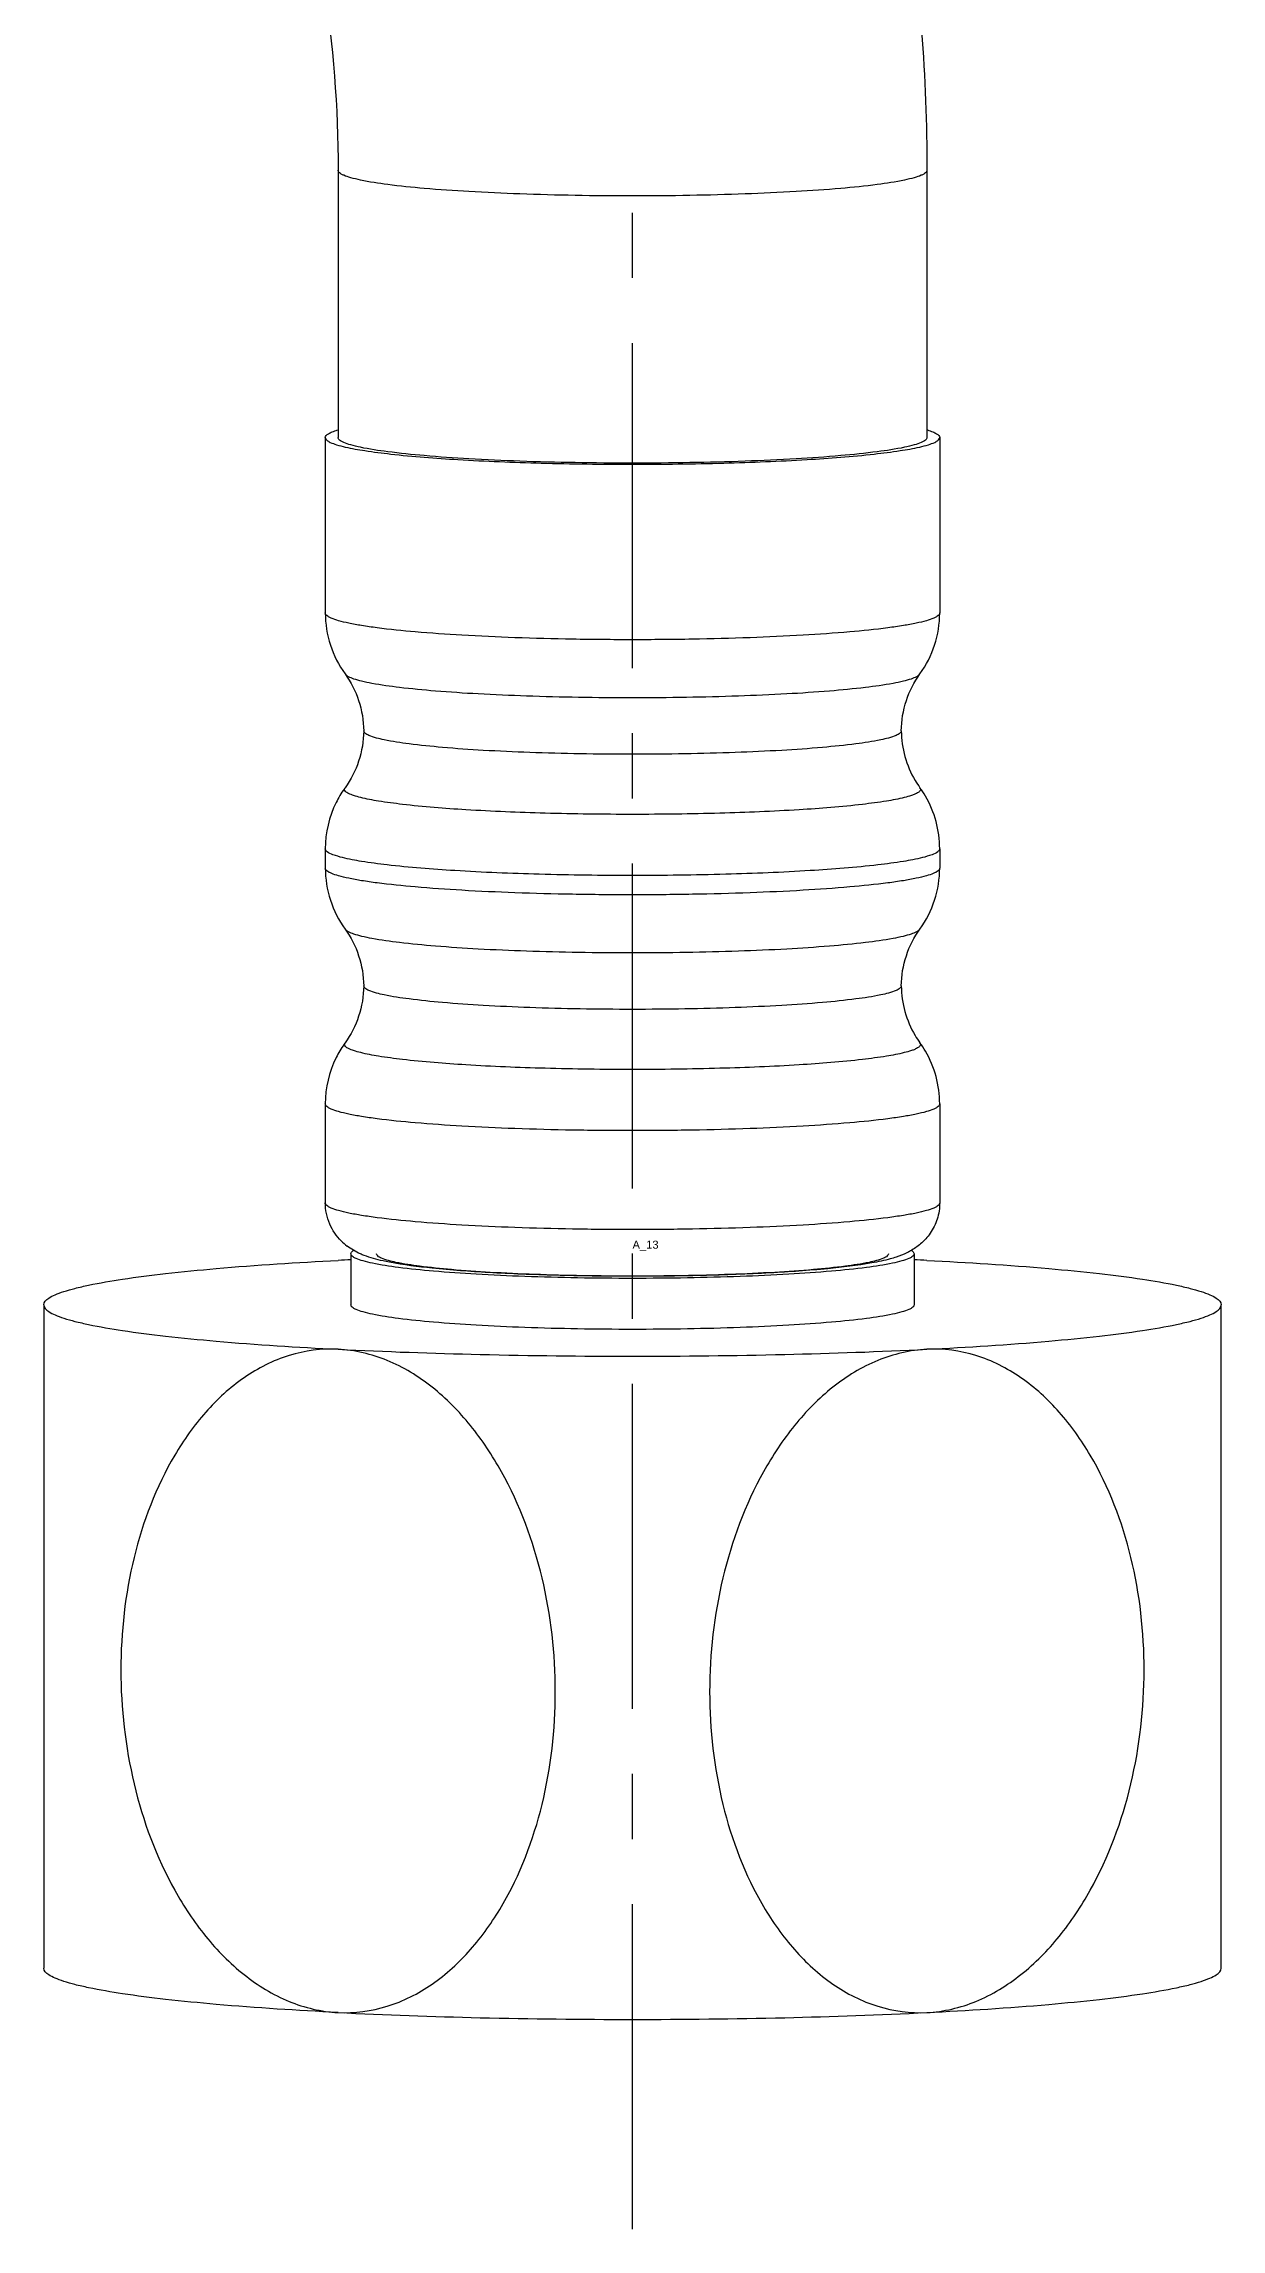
# Model space of a CAD drawing. Header units: millimetres. Extents: x 601 to 1195, y -13 to 407.
# Drawn here: x 1059.31 to 1082.31, y 78.45 to 121.13 of the extents above; entities that cross this region are included whole.
import ezdxf

# ---------------------------------------------------------------- set-up
doc = ezdxf.new("R2010")
doc.units = ezdxf.units.MM
doc.header["$LTSCALE"] = 0.1
doc.linetypes.add('CENTERX2', pattern=[101.6, 63.5, -12.7, 12.7, -12.7])
doc.layers.add('02___PRT_ALL_AXES', color=7, linetype='Continuous')
doc.layers.add('CENTER', color=1, linetype='CENTERX2')
doc.styles.get("Standard").update_dxf_attribs({"font": 'arial.ttf'})

msp = doc.modelspace()

# ---------------------------------------------------------------- linework, layer by layer
at = {"color": 7, "linetype": 'Continuous'}
for p, q in [((1065.063, 118.658), (1065.063, 113.441)), ((1076.563, 118.658), (1076.563, 113.441)), ((1064.813, 113.441), (1064.813, 110.015)), ((1076.813, 113.441), (1076.813, 110.015)), ((1065.199, 108.823), (1065.199, 108.823)), ((1065.188, 106.571), (1065.199, 106.602)), ((1076.427, 106.602), (1076.438, 106.571)), ((1064.813, 105.41), (1064.813, 105.034)), ((1076.813, 105.41), (1076.813, 105.034)), ((1065.199, 103.842), (1065.199, 103.842)), ((1065.188, 101.59), (1065.199, 101.621)), ((1076.427, 101.621), (1076.438, 101.59)), ((1064.813, 100.429), (1064.813, 98.498)), ((1076.813, 100.429), (1076.813, 98.498)), ((1059.313, 96.505), (1059.313, 83.555)), ((1082.313, 83.555), (1082.313, 96.505))]:
    msp.add_line(p, q, dxfattribs=at)
for centre, radius, start, end in [((1066.849, 110.016), 2.036, 180.0194, 215.8784), ((1074.777, 110.016), 2.036, 324.122, 359.9782), ((1078.001, 107.732), 1.938, 180.5717, 210.6136), ((1077.977, 107.721), 1.911, 210.6901, 215.8238), ((1066.851, 105.409), 2.038, 153.6583, 179.9677), ((1066.847, 105.411), 2.033, 145.0238, 153.663), ((1066.829, 105.422), 2.012, 144.0908, 145.0035), ((1074.76, 105.399), 2.056, 30.3888, 35.8353), ((1074.778, 105.409), 2.035, 0.018, 30.3852), ((1066.849, 105.035), 2.036, 180.0194, 215.8784), ((1074.777, 105.035), 2.036, 324.122, 359.9782), ((1078.001, 102.751), 1.938, 180.5717, 210.6136), ((1066.847, 100.43), 2.033, 145.0238, 153.663), ((1066.829, 100.441), 2.012, 144.0908, 145.0035), ((1077.977, 102.74), 1.911, 210.6901, 215.8238), ((1074.76, 100.418), 2.056, 30.3888, 35.8353), ((1066.851, 100.428), 2.038, 153.6583, 179.9677), ((1074.778, 100.428), 2.035, 0.018, 30.3852), ((1065.953, 98.583), 1.173, 224.9774, 232.4134), ((1069.464, 9.904), 87.58, 92.71566, 92.88004), ((1072.163, 9.904), 87.579, 87.11996, 87.28433)]:
    msp.add_arc(centre, radius, start, end, dxfattribs=at)
for points, knots in [([(1070.104, 139.09), (1071.145, 137.606), (1073.004, 134.474), (1075.042, 129.412), (1076.285, 124.099), (1076.563, 120.47), (1076.563, 118.658)], [0, 0, 0, 0, 0.250103, 0.500115, 0.750068, 1, 1, 1, 1]), ([(1060.683, 132.494), (1061.39, 131.489), (1062.65, 129.368), (1064.032, 125.939), (1064.874, 122.342), (1065.063, 119.885), (1065.063, 118.658)], [0, 0, 0, 0, 0.250214, 0.50025, 0.750159, 1, 1, 1, 1]), ([(1076.563, 118.658), (1076.563, 118.639), (1076.54, 118.609), (1076.498, 118.582), (1076.425, 118.546), (1076.3, 118.506), (1076.014, 118.439), (1075.535, 118.367), (1074.828, 118.295), (1073.967, 118.236), (1072.986, 118.191), (1071.921, 118.163), (1070.813, 118.154), (1069.706, 118.163), (1068.64, 118.191), (1067.659, 118.236), (1066.798, 118.295), (1066.091, 118.367), (1065.612, 118.439), (1065.326, 118.506), (1065.201, 118.546), (1065.128, 118.582), (1065.086, 118.609), (1065.063, 118.639), (1065.063, 118.658)], [0, 0, 0, 0, 0.004842, 0.008476, 0.013113, 0.025585, 0.042394, 0.088642, 0.150413, 0.225453, 0.310942, 0.403634, 0.5, 0.596366, 0.689058, 0.774547, 0.849587, 0.911358, 0.957606, 0.974415, 0.986887, 0.991524, 0.995158, 1, 1, 1, 1]), ([(1076.813, 110.015), (1076.813, 109.995), (1076.789, 109.964), (1076.745, 109.935), (1076.669, 109.898), (1076.538, 109.856), (1076.34, 109.809), (1076.088, 109.764), (1075.655, 109.702), (1075.002, 109.636), (1074.104, 109.574), (1073.08, 109.527), (1071.969, 109.498), (1070.813, 109.489), (1069.657, 109.498), (1068.546, 109.527), (1067.522, 109.574), (1066.624, 109.636), (1065.971, 109.702), (1065.538, 109.764), (1065.286, 109.809), (1065.088, 109.856), (1064.957, 109.898), (1064.881, 109.935), (1064.837, 109.964), (1064.813, 109.995), (1064.813, 110.015)], [0, 0, 0, 0, 0.004842, 0.008476, 0.013113, 0.025586, 0.042392, 0.063465, 0.088648, 0.15042, 0.225459, 0.310945, 0.403635, 0.5, 0.596365, 0.689055, 0.774541, 0.84958, 0.911352, 0.936535, 0.957608, 0.974414, 0.986887, 0.991524, 0.995158, 1, 1, 1, 1]), ([(1065.199, 108.823), (1065.313, 108.665), (1065.495, 108.308), (1065.561, 107.912), (1065.563, 107.712)], [0, 0, 0, 0, 0.492832, 1, 1, 1, 1]), ([(1065.199, 108.823), (1065.214, 108.803), (1065.269, 108.767), (1065.378, 108.724), (1065.535, 108.682), (1065.834, 108.621), (1066.315, 108.555), (1067.007, 108.489), (1067.834, 108.434), (1068.767, 108.394), (1069.771, 108.369), (1070.813, 108.36), (1071.854, 108.369), (1072.859, 108.394), (1073.792, 108.434), (1074.619, 108.489), (1075.311, 108.555), (1075.792, 108.621), (1076.091, 108.682), (1076.248, 108.724), (1076.357, 108.767), (1076.412, 108.803), (1076.427, 108.823)], [0, 0, 0, 0, 0.006548, 0.016848, 0.031157, 0.049458, 0.097567, 0.159696, 0.233734, 0.317111, 0.406912, 0.499984, 0.593057, 0.682859, 0.766239, 0.840281, 0.902415, 0.95053, 0.968834, 0.983146, 0.993449, 1, 1, 1, 1]), ([(1076.063, 107.712), (1076.065, 107.912), (1076.131, 108.308), (1076.313, 108.666), (1076.427, 108.823)], [0, 0, 0, 0, 0.50692, 1, 1, 1, 1]), ([(1065.563, 107.713), (1065.561, 107.513), (1065.495, 107.117), (1065.313, 106.759), (1065.199, 106.602)], [0, 0, 0, 0, 0.50692, 1, 1, 1, 1]), ([(1076.063, 107.712), (1076.063, 107.695), (1076.03, 107.654), (1075.895, 107.59), (1075.603, 107.519), (1075.123, 107.447), (1074.477, 107.381), (1073.692, 107.326), (1072.796, 107.286), (1071.824, 107.26), (1070.813, 107.252), (1069.802, 107.26), (1068.83, 107.286), (1067.934, 107.326), (1067.149, 107.381), (1066.503, 107.447), (1066.023, 107.519), (1065.731, 107.59), (1065.596, 107.654), (1065.563, 107.695), (1065.563, 107.712)], [0, 0, 0, 0, 0.004861, 0.01314, 0.04244, 0.088722, 0.150509, 0.225544, 0.31101, 0.403671, 0.5, 0.596329, 0.68899, 0.774456, 0.849491, 0.911278, 0.95756, 0.98686, 0.995139, 1, 1, 1, 1]), ([(1065.504, 106.41), (1065.457, 106.421), (1065.377, 106.443), (1065.277, 106.482), (1065.212, 106.519), (1065.188, 106.556), (1065.188, 106.571)], [0, 0, 0, 0, 0.388775, 0.679039, 0.875594, 1, 1, 1, 1]), ([(1076.122, 106.41), (1076.008, 106.381), (1075.736, 106.331), (1075.052, 106.241), (1073.967, 106.157), (1072.468, 106.095), (1070.813, 106.074), (1069.158, 106.095), (1067.659, 106.157), (1066.574, 106.241), (1065.89, 106.331), (1065.619, 106.381), (1065.504, 106.41)], [0, 0, 0, 0, 0.033351, 0.077535, 0.194295, 0.339637, 0.5, 0.660364, 0.805705, 0.922465, 0.966649, 1, 1, 1, 1]), ([(1076.297, 106.462), (1076.285, 106.458), (1076.227, 106.437), (1076.169, 106.421), (1076.122, 106.41)], [0, 0, 0, 0, 0.216902, 1, 1, 1, 1]), ([(1076.438, 106.571), (1076.438, 106.55), (1076.407, 106.516), (1076.355, 106.486), (1076.318, 106.47), (1076.297, 106.462)], [0, 0, 0, 0, 0.354236, 0.635444, 1, 1, 1, 1]), ([(1064.851, 105.351), (1064.845, 105.356), (1064.827, 105.371), (1064.813, 105.394), (1064.813, 105.41)], [0, 0, 0, 0, 0.311148, 1, 1, 1, 1]), ([(1076.813, 105.41), (1076.813, 105.405), (1076.809, 105.381), (1076.79, 105.363), (1076.775, 105.351)], [0, 0, 0, 0, 0.208271, 1, 1, 1, 1]), ([(1076.813, 105.034), (1076.813, 105.014), (1076.789, 104.983), (1076.745, 104.954), (1076.669, 104.917), (1076.538, 104.875), (1076.34, 104.828), (1076.088, 104.783), (1075.655, 104.721), (1075.002, 104.655), (1074.104, 104.593), (1073.08, 104.546), (1071.969, 104.517), (1070.813, 104.508), (1069.657, 104.517), (1068.546, 104.546), (1067.522, 104.593), (1066.624, 104.655), (1065.971, 104.721), (1065.538, 104.783), (1065.286, 104.828), (1065.088, 104.875), (1064.957, 104.917), (1064.881, 104.954), (1064.837, 104.983), (1064.813, 105.014), (1064.813, 105.034)], [0, 0, 0, 0, 0.004842, 0.008476, 0.013113, 0.025586, 0.042392, 0.063465, 0.088648, 0.15042, 0.225459, 0.310945, 0.403635, 0.5, 0.596365, 0.689055, 0.774541, 0.84958, 0.911352, 0.936535, 0.957608, 0.974414, 0.986887, 0.991524, 0.995158, 1, 1, 1, 1]), ([(1065.15, 105.237), (1065.087, 105.253), (1064.984, 105.282), (1064.884, 105.326), (1064.851, 105.351)], [0, 0, 0, 0, 0.605757, 1, 1, 1, 1]), ([(1076.476, 105.237), (1076.354, 105.207), (1076.065, 105.153), (1075.335, 105.057), (1074.177, 104.968), (1072.579, 104.902), (1070.813, 104.879), (1069.048, 104.902), (1067.449, 104.968), (1066.291, 105.057), (1065.562, 105.153), (1065.272, 105.207), (1065.15, 105.237)], [0, 0, 0, 0, 0.033352, 0.077536, 0.194297, 0.339638, 0.5, 0.660362, 0.805703, 0.922464, 0.966648, 1, 1, 1, 1]), ([(1076.775, 105.351), (1076.742, 105.326), (1076.642, 105.282), (1076.539, 105.253), (1076.476, 105.237)], [0, 0, 0, 0, 0.394243, 1, 1, 1, 1]), ([(1065.199, 103.842), (1065.313, 103.684), (1065.495, 103.327), (1065.561, 102.931), (1065.563, 102.731)], [0, 0, 0, 0, 0.492832, 1, 1, 1, 1]), ([(1065.199, 103.842), (1065.214, 103.822), (1065.269, 103.786), (1065.378, 103.743), (1065.535, 103.701), (1065.834, 103.64), (1066.315, 103.574), (1067.007, 103.508), (1067.834, 103.453), (1068.767, 103.413), (1069.771, 103.388), (1070.813, 103.379), (1071.854, 103.388), (1072.859, 103.413), (1073.792, 103.453), (1074.619, 103.508), (1075.311, 103.574), (1075.792, 103.64), (1076.091, 103.701), (1076.248, 103.743), (1076.357, 103.786), (1076.412, 103.822), (1076.427, 103.842)], [0, 0, 0, 0, 0.006548, 0.016848, 0.031157, 0.049458, 0.097567, 0.159696, 0.233734, 0.317111, 0.406912, 0.499984, 0.593057, 0.682859, 0.766239, 0.840281, 0.902415, 0.95053, 0.968834, 0.983146, 0.993449, 1, 1, 1, 1]), ([(1076.063, 102.731), (1076.065, 102.931), (1076.131, 103.327), (1076.313, 103.685), (1076.427, 103.842)], [0, 0, 0, 0, 0.50692, 1, 1, 1, 1]), ([(1065.563, 102.732), (1065.561, 102.532), (1065.495, 102.136), (1065.313, 101.778), (1065.199, 101.621)], [0, 0, 0, 0, 0.50692, 1, 1, 1, 1]), ([(1076.063, 102.731), (1076.063, 102.714), (1076.03, 102.673), (1075.895, 102.609), (1075.603, 102.538), (1075.123, 102.466), (1074.477, 102.4), (1073.692, 102.345), (1072.796, 102.305), (1071.824, 102.28), (1070.813, 102.271), (1069.802, 102.28), (1068.83, 102.305), (1067.934, 102.345), (1067.149, 102.4), (1066.503, 102.466), (1066.023, 102.538), (1065.731, 102.609), (1065.596, 102.673), (1065.563, 102.714), (1065.563, 102.731)], [0, 0, 0, 0, 0.004861, 0.01314, 0.04244, 0.088722, 0.150509, 0.225544, 0.31101, 0.403671, 0.5, 0.596329, 0.68899, 0.774456, 0.849491, 0.911278, 0.95756, 0.98686, 0.995139, 1, 1, 1, 1]), ([(1065.504, 101.429), (1065.457, 101.44), (1065.377, 101.462), (1065.277, 101.502), (1065.212, 101.538), (1065.188, 101.575), (1065.188, 101.59)], [0, 0, 0, 0, 0.388775, 0.679039, 0.875594, 1, 1, 1, 1]), ([(1076.438, 101.59), (1076.438, 101.569), (1076.407, 101.535), (1076.355, 101.505), (1076.318, 101.489), (1076.297, 101.481)], [0, 0, 0, 0, 0.354236, 0.635444, 1, 1, 1, 1]), ([(1076.122, 101.429), (1076.008, 101.4), (1075.736, 101.35), (1075.052, 101.26), (1073.967, 101.176), (1072.468, 101.114), (1070.813, 101.093), (1069.158, 101.114), (1067.659, 101.176), (1066.574, 101.26), (1065.89, 101.35), (1065.619, 101.4), (1065.504, 101.429)], [0, 0, 0, 0, 0.033351, 0.077535, 0.194295, 0.339637, 0.5, 0.660364, 0.805705, 0.922465, 0.966649, 1, 1, 1, 1]), ([(1076.297, 101.481), (1076.285, 101.477), (1076.227, 101.456), (1076.169, 101.44), (1076.122, 101.429)], [0, 0, 0, 0, 0.216902, 1, 1, 1, 1]), ([(1076.813, 100.429), (1076.813, 100.409), (1076.789, 100.378), (1076.745, 100.35), (1076.669, 100.312), (1076.538, 100.27), (1076.34, 100.223), (1076.088, 100.178), (1075.655, 100.116), (1075.002, 100.05), (1074.104, 99.988), (1073.08, 99.941), (1071.969, 99.913), (1070.813, 99.903), (1069.657, 99.913), (1068.546, 99.941), (1067.522, 99.988), (1066.624, 100.05), (1065.971, 100.116), (1065.538, 100.178), (1065.286, 100.223), (1065.088, 100.27), (1064.957, 100.312), (1064.881, 100.35), (1064.837, 100.378), (1064.813, 100.409), (1064.813, 100.429)], [0, 0, 0, 0, 0.004842, 0.008476, 0.013113, 0.025586, 0.042392, 0.063465, 0.088648, 0.15042, 0.225459, 0.310945, 0.403635, 0.5, 0.596365, 0.689055, 0.774541, 0.84958, 0.911352, 0.936535, 0.957608, 0.974414, 0.986887, 0.991524, 0.995158, 1, 1, 1, 1]), ([(1065.124, 97.754), (1065.03, 97.848), (1064.871, 98.079), (1064.813, 98.356), (1064.813, 98.498)], [0, 0, 0, 0, 0.482632, 1, 1, 1, 1]), ([(1076.813, 98.498), (1076.813, 98.478), (1076.789, 98.447), (1076.745, 98.418), (1076.669, 98.381), (1076.538, 98.339), (1076.34, 98.292), (1076.088, 98.247), (1075.655, 98.185), (1075.002, 98.119), (1074.104, 98.056), (1073.08, 98.01), (1071.969, 97.981), (1070.813, 97.971), (1069.657, 97.981), (1068.546, 98.01), (1067.522, 98.056), (1066.624, 98.119), (1065.971, 98.185), (1065.538, 98.247), (1065.286, 98.292), (1065.088, 98.339), (1064.957, 98.381), (1064.881, 98.418), (1064.837, 98.447), (1064.813, 98.478), (1064.813, 98.498)], [0, 0, 0, 0, 0.004842, 0.008476, 0.013113, 0.025586, 0.042392, 0.063465, 0.088648, 0.15042, 0.225459, 0.310945, 0.403635, 0.5, 0.596365, 0.689055, 0.774541, 0.84958, 0.911352, 0.936535, 0.957608, 0.974414, 0.986887, 0.991524, 0.995158, 1, 1, 1, 1]), ([(1076.813, 98.498), (1076.813, 98.391), (1076.781, 98.179), (1076.643, 97.904), (1076.457, 97.696), (1076.313, 97.598), (1076.245, 97.559)], [0, 0, 0, 0, 0.279307, 0.548959, 0.79384, 1, 1, 1, 1]), ([(1059.313, 96.505), (1059.313, 96.56), (1059.405, 96.641), (1059.545, 96.708), (1059.719, 96.772), (1059.937, 96.833), (1060.32, 96.92), (1060.908, 97.02), (1061.74, 97.126), (1063.142, 97.262), (1064.268, 97.333), (1065.063, 97.373)], [0, 0, 0, 0, 0.027808, 0.051357, 0.082354, 0.120963, 0.167188, 0.281967, 0.425154, 0.594463, 1, 1, 1, 1]), ([(1065.575, 97.469), (1065.549, 97.479), (1065.43, 97.528), (1065.318, 97.593), (1065.238, 97.654)], [0, 0, 0, 0, 0.21723, 1, 1, 1, 1]), ([(1066.069, 97.336), (1066.026, 97.344), (1065.859, 97.379), (1065.693, 97.423), (1065.575, 97.469)], [0, 0, 0, 0, 0.257171, 1, 1, 1, 1]), ([(1075.486, 97.323), (1075.202, 97.272), (1074.54, 97.195), (1073.435, 97.118), (1072.139, 97.071), (1070.742, 97.056), (1069.351, 97.075), (1068.071, 97.125), (1066.988, 97.204), (1066.344, 97.283), (1066.069, 97.336)], [0, 0, 0, 0, 0.091874, 0.211311, 0.352065, 0.503903, 0.655115, 0.794079, 0.910898, 1, 1, 1, 1]), ([(1075.962, 97.437), (1075.925, 97.425), (1075.768, 97.378), (1075.608, 97.344), (1075.486, 97.323)], [0, 0, 0, 0, 0.243764, 1, 1, 1, 1]), ([(1076.245, 97.559), (1076.22, 97.545), (1076.129, 97.497), (1076.033, 97.46), (1075.962, 97.437)], [0, 0, 0, 0, 0.279076, 1, 1, 1, 1]), ([(1076.563, 97.373), (1077.358, 97.333), (1078.484, 97.262), (1079.886, 97.126), (1080.718, 97.02), (1081.307, 96.92), (1081.689, 96.833), (1081.907, 96.772), (1082.081, 96.708), (1082.221, 96.641), (1082.313, 96.56), (1082.313, 96.505)], [0, 0, 0, 0, 0.405537, 0.574846, 0.718033, 0.832812, 0.879037, 0.917646, 0.948643, 0.972192, 1, 1, 1, 1]), ([(1059.313, 96.505), (1059.313, 96.451), (1059.405, 96.37), (1059.545, 96.302), (1059.719, 96.238), (1059.937, 96.177), (1060.32, 96.09), (1060.908, 95.991), (1061.74, 95.885), (1063.142, 95.748), (1064.268, 95.677), (1065.063, 95.637)], [0, 0, 0, 0, 0.027808, 0.051357, 0.082354, 0.120963, 0.167188, 0.281967, 0.425154, 0.594463, 1, 1, 1, 1]), ([(1076.563, 95.637), (1077.358, 95.677), (1078.484, 95.748), (1079.886, 95.885), (1080.718, 95.991), (1081.307, 96.09), (1081.689, 96.177), (1081.907, 96.238), (1082.081, 96.302), (1082.221, 96.37), (1082.313, 96.451), (1082.313, 96.505)], [0, 0, 0, 0, 0.405537, 0.574846, 0.718033, 0.832812, 0.879037, 0.917646, 0.948643, 0.972192, 1, 1, 1, 1]), ([(1065.063, 95.637), (1064.741, 95.653), (1064.083, 95.567), (1063.193, 95.113), (1062.444, 94.425), (1061.632, 93.279), (1060.984, 91.57), (1060.736, 89.367), (1060.99, 87.139), (1061.638, 85.38), (1062.445, 84.161), (1063.19, 83.402), (1064.071, 82.861), (1064.736, 82.703), (1065.063, 82.687)], [0, 0, 0, 0, 0.056982, 0.114666, 0.174047, 0.235253, 0.361786, 0.492299, 0.624339, 0.755253, 0.819415, 0.881854, 0.942024, 1, 1, 1, 1]), ([(1065.063, 82.687), (1065.385, 82.671), (1066.044, 82.757), (1066.933, 83.211), (1067.682, 83.899), (1068.494, 85.045), (1069.142, 86.754), (1069.39, 88.957), (1069.136, 91.185), (1068.488, 92.944), (1067.681, 94.163), (1066.936, 94.922), (1066.055, 95.463), (1065.39, 95.621), (1065.063, 95.637)], [0, 0, 0, 0, 0.056982, 0.114667, 0.174048, 0.235254, 0.361786, 0.492299, 0.624338, 0.755251, 0.819413, 0.881852, 0.942023, 1, 1, 1, 1]), ([(1065.063, 95.637), (1065.987, 95.591), (1067.904, 95.524), (1070.813, 95.492), (1073.723, 95.524), (1075.639, 95.591), (1076.563, 95.637)], [0, 0, 0, 0, 0.241263, 0.5, 0.758737, 1, 1, 1, 1]), ([(1076.563, 95.637), (1076.236, 95.621), (1075.571, 95.463), (1074.69, 94.922), (1073.945, 94.163), (1073.138, 92.944), (1072.49, 91.185), (1072.236, 88.957), (1072.484, 86.754), (1073.132, 85.045), (1073.944, 83.899), (1074.693, 83.211), (1075.583, 82.757), (1076.241, 82.671), (1076.563, 82.687)], [0, 0, 0, 0, 0.057976, 0.118146, 0.180585, 0.244747, 0.37566, 0.507701, 0.638213, 0.764748, 0.825954, 0.885335, 0.943019, 1, 1, 1, 1]), ([(1076.563, 82.687), (1076.89, 82.703), (1077.555, 82.861), (1078.436, 83.402), (1079.181, 84.161), (1079.988, 85.38), (1080.636, 87.139), (1080.89, 89.367), (1080.642, 91.57), (1079.994, 93.279), (1079.182, 94.425), (1078.433, 95.113), (1077.544, 95.567), (1076.885, 95.653), (1076.563, 95.637)], [0, 0, 0, 0, 0.057976, 0.118146, 0.180586, 0.244748, 0.37566, 0.5077, 0.638214, 0.764747, 0.825954, 0.885334, 0.943019, 1, 1, 1, 1]), ([(1065.063, 82.687), (1064.268, 82.727), (1063.142, 82.798), (1061.74, 82.934), (1060.908, 83.04), (1060.32, 83.14), (1059.937, 83.227), (1059.719, 83.288), (1059.545, 83.352), (1059.405, 83.419), (1059.313, 83.5), (1059.313, 83.555)], [0, 0, 0, 0, 0.405538, 0.574847, 0.718034, 0.832812, 0.879038, 0.917647, 0.948643, 0.972192, 1, 1, 1, 1]), ([(1076.563, 82.687), (1077.358, 82.727), (1078.484, 82.798), (1079.886, 82.934), (1080.718, 83.04), (1081.307, 83.14), (1081.689, 83.227), (1081.907, 83.288), (1082.081, 83.352), (1082.221, 83.419), (1082.313, 83.5), (1082.313, 83.555)], [0, 0, 0, 0, 0.405537, 0.574846, 0.718033, 0.832812, 0.879037, 0.917646, 0.948643, 0.972192, 1, 1, 1, 1]), ([(1065.063, 82.687), (1065.987, 82.64), (1067.904, 82.574), (1070.813, 82.541), (1073.723, 82.574), (1075.639, 82.64), (1076.563, 82.687)], [0, 0, 0, 0, 0.241263, 0.5, 0.758737, 1, 1, 1, 1])]:
    msp.add_open_spline(points, degree=3, knots=knots, dxfattribs=at)
at = {"layer": '02___PRT_ALL_AXES', "color": 7, "linetype": 'Continuous'}
for p, q in [((1065.063, 118.658), (1065.063, 113.441)), ((1076.563, 118.658), (1076.563, 113.441)), ((1064.813, 113.441), (1064.813, 110.015)), ((1076.813, 113.441), (1076.813, 110.015)), ((1064.813, 105.41), (1064.813, 105.034)), ((1076.813, 105.41), (1076.813, 105.034)), ((1064.813, 100.429), (1064.813, 98.498)), ((1076.813, 100.429), (1076.813, 98.498)), ((1065.313, 97.501), (1065.313, 96.505)), ((1076.313, 97.501), (1076.313, 96.505))]:
    msp.add_line(p, q, dxfattribs=at)
for points, knots in [([(1064.813, 113.441), (1064.813, 113.472), (1064.871, 113.518), (1064.955, 113.555), (1065.018, 113.576), (1065.053, 113.587)], [0, 0, 0, 0, 0.329536, 0.617879, 1, 1, 1, 1]), ([(1076.573, 113.587), (1076.608, 113.576), (1076.671, 113.555), (1076.755, 113.518), (1076.813, 113.472), (1076.813, 113.441)], [0, 0, 0, 0, 0.382121, 0.670464, 1, 1, 1, 1]), ([(1064.813, 113.441), (1064.813, 113.423), (1064.844, 113.38), (1064.923, 113.338), (1065.047, 113.293), (1065.146, 113.268), (1065.203, 113.255)], [0, 0, 0, 0, 0.119391, 0.314953, 0.60719, 1, 1, 1, 1]), ([(1076.563, 113.441), (1076.563, 113.422), (1076.54, 113.392), (1076.498, 113.364), (1076.425, 113.329), (1076.3, 113.288), (1076.014, 113.221), (1075.535, 113.15), (1074.828, 113.077), (1073.967, 113.018), (1072.986, 112.973), (1071.921, 112.946), (1070.813, 112.936), (1069.706, 112.946), (1068.64, 112.973), (1067.659, 113.018), (1066.798, 113.077), (1066.091, 113.15), (1065.612, 113.221), (1065.326, 113.288), (1065.201, 113.329), (1065.128, 113.364), (1065.086, 113.392), (1065.063, 113.422), (1065.063, 113.441)], [0, 0, 0, 0, 0.004842, 0.008476, 0.013114, 0.025586, 0.042393, 0.088641, 0.150414, 0.225455, 0.310942, 0.403634, 0.5, 0.596366, 0.689058, 0.774545, 0.849586, 0.911359, 0.957607, 0.974414, 0.986886, 0.991524, 0.995158, 1, 1, 1, 1]), ([(1065.203, 113.255), (1065.33, 113.226), (1065.625, 113.174), (1066.358, 113.082), (1067.506, 112.996), (1069.081, 112.932), (1070.813, 112.91), (1072.545, 112.932), (1074.12, 112.996), (1075.268, 113.082), (1076.001, 113.174), (1076.296, 113.226), (1076.423, 113.255)], [0, 0, 0, 0, 0.034702, 0.079777, 0.19699, 0.341371, 0.5, 0.658629, 0.80301, 0.920223, 0.965298, 1, 1, 1, 1]), ([(1076.423, 113.255), (1076.48, 113.268), (1076.579, 113.293), (1076.703, 113.338), (1076.783, 113.38), (1076.813, 113.423), (1076.813, 113.441)], [0, 0, 0, 0, 0.39281, 0.685047, 0.880609, 1, 1, 1, 1]), ([(1065.313, 97.501), (1065.313, 97.507), (1065.32, 97.536), (1065.346, 97.555), (1065.365, 97.567)], [0, 0, 0, 0, 0.194865, 1, 1, 1, 1]), ([(1076.313, 97.501), (1076.313, 97.483), (1076.291, 97.455), (1076.251, 97.429), (1076.181, 97.394), (1076.061, 97.356), (1075.788, 97.292), (1075.329, 97.223), (1074.653, 97.154), (1073.83, 97.097), (1072.891, 97.054), (1071.872, 97.028), (1070.813, 97.019), (1069.754, 97.028), (1068.735, 97.054), (1067.796, 97.097), (1066.973, 97.154), (1066.297, 97.223), (1065.838, 97.292), (1065.565, 97.356), (1065.445, 97.394), (1065.375, 97.429), (1065.335, 97.455), (1065.313, 97.483), (1065.313, 97.501)], [0, 0, 0, 0, 0.004842, 0.008476, 0.013113, 0.025585, 0.042394, 0.088642, 0.150413, 0.225453, 0.310942, 0.403634, 0.5, 0.596366, 0.689058, 0.774547, 0.849587, 0.911358, 0.957606, 0.974415, 0.986887, 0.991524, 0.995158, 1, 1, 1, 1]), ([(1075.813, 97.501), (1075.813, 97.485), (1075.782, 97.446), (1075.654, 97.386), (1075.376, 97.317), (1074.919, 97.248), (1074.304, 97.186), (1073.556, 97.134), (1072.702, 97.095), (1071.776, 97.071), (1070.813, 97.063), (1069.85, 97.071), (1068.924, 97.095), (1068.07, 97.134), (1067.322, 97.186), (1066.707, 97.248), (1066.25, 97.317), (1065.972, 97.386), (1065.844, 97.446), (1065.813, 97.485), (1065.813, 97.501)], [0, 0, 0, 0, 0.004843, 0.013092, 0.042342, 0.088596, 0.150375, 0.225424, 0.310921, 0.403623, 0.5, 0.596377, 0.689079, 0.774576, 0.849625, 0.911404, 0.957658, 0.986908, 0.995157, 1, 1, 1, 1]), ([(1076.261, 97.567), (1076.269, 97.562), (1076.292, 97.546), (1076.313, 97.521), (1076.313, 97.501)], [0, 0, 0, 0, 0.328059, 1, 1, 1, 1]), ([(1076.313, 96.505), (1076.313, 96.487), (1076.291, 96.459), (1076.251, 96.432), (1076.181, 96.398), (1076.061, 96.36), (1075.788, 96.295), (1075.329, 96.227), (1074.653, 96.158), (1073.83, 96.101), (1072.891, 96.058), (1071.872, 96.032), (1070.813, 96.023), (1069.754, 96.032), (1068.735, 96.058), (1067.796, 96.101), (1066.973, 96.158), (1066.297, 96.227), (1065.838, 96.295), (1065.565, 96.36), (1065.445, 96.398), (1065.375, 96.432), (1065.335, 96.459), (1065.313, 96.487), (1065.313, 96.505)], [0, 0, 0, 0, 0.004842, 0.008476, 0.013114, 0.025586, 0.042393, 0.088641, 0.150414, 0.225455, 0.310942, 0.403634, 0.5, 0.596366, 0.689058, 0.774545, 0.849586, 0.911359, 0.957607, 0.974414, 0.986886, 0.991524, 0.995158, 1, 1, 1, 1])]:
    msp.add_open_spline(points, degree=3, knots=knots, dxfattribs=at)
at = {"layer": 'CENTER'}
msp.add_line((1070.813, 78.455), (1070.813, 118.758), dxfattribs=at)

# ---------------------------------------------------------------- texts
at = {"layer": '02___PRT_ALL_AXES', "color": 7, "linetype": 'Continuous', "insert": (1070.813, 97.758), "char_height": 0.1562, "width": 0.5, "attachment_point": 1, "line_spacing_factor": 0.9}
msp.add_mtext('A_13', dxfattribs=at)

doc.saveas('drawing.dxf')
